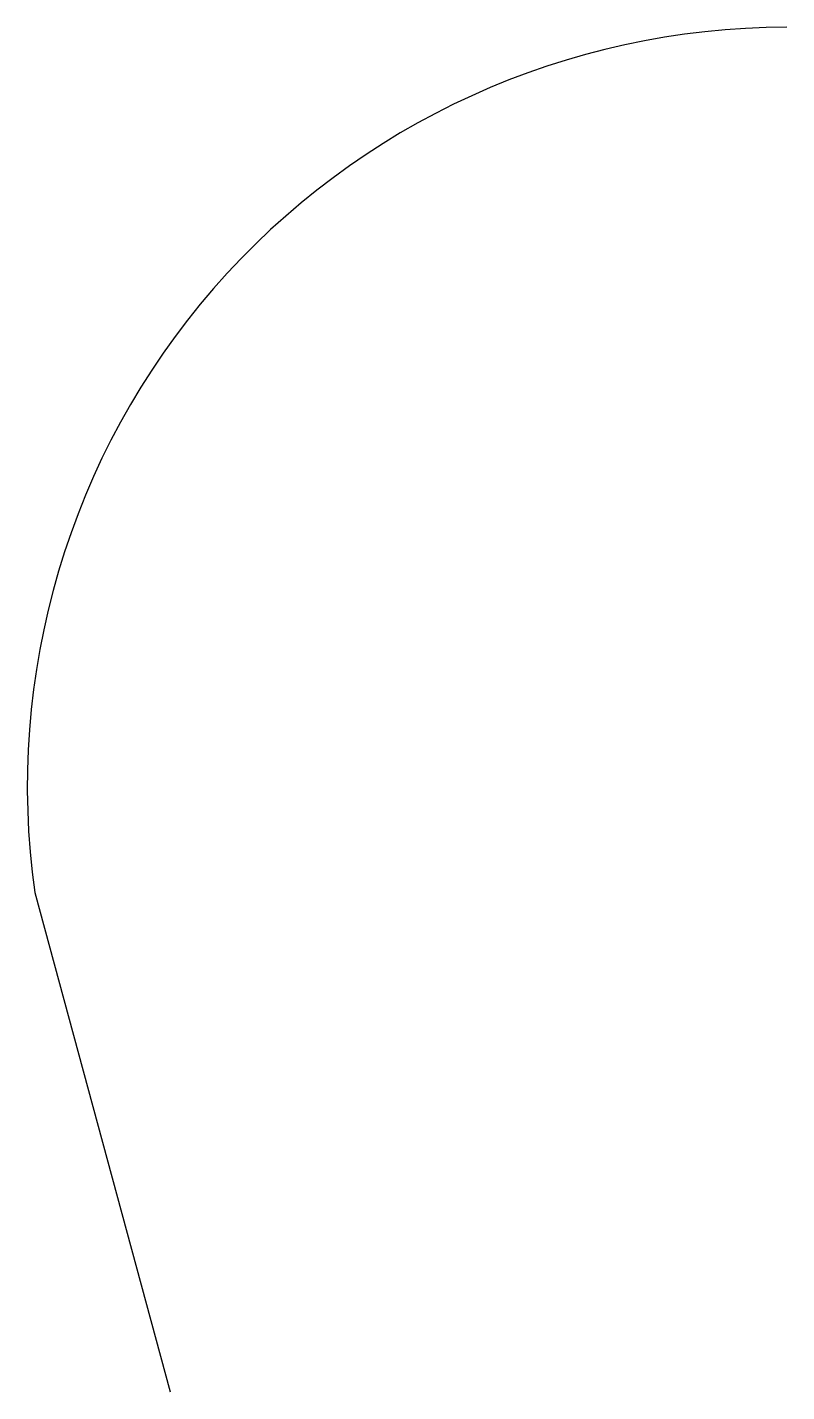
# Model space of a CAD drawing. Header units: millimetres. Extents: x 1181 to 1438, y 422 to 883.
import ezdxf

# ---------------------------------------------------------------- set-up
doc = ezdxf.new("R2010")
doc.units = ezdxf.units.MM
doc.header["$MEASUREMENT"] = 0
doc.layers.add('Contur', color=7, linetype='Continuous')

msp = doc.modelspace()

# ---------------------------------------------------------------- linework, layer by layer
at = {"layer": 'Contur'}
msp.add_line((1183.74, 590.63), (1229.58, 421.74), dxfattribs=at)
msp.add_arc((1438.24, 626.43), 257, 90, 188.0071, dxfattribs=at)

doc.saveas('drawing.dxf')
